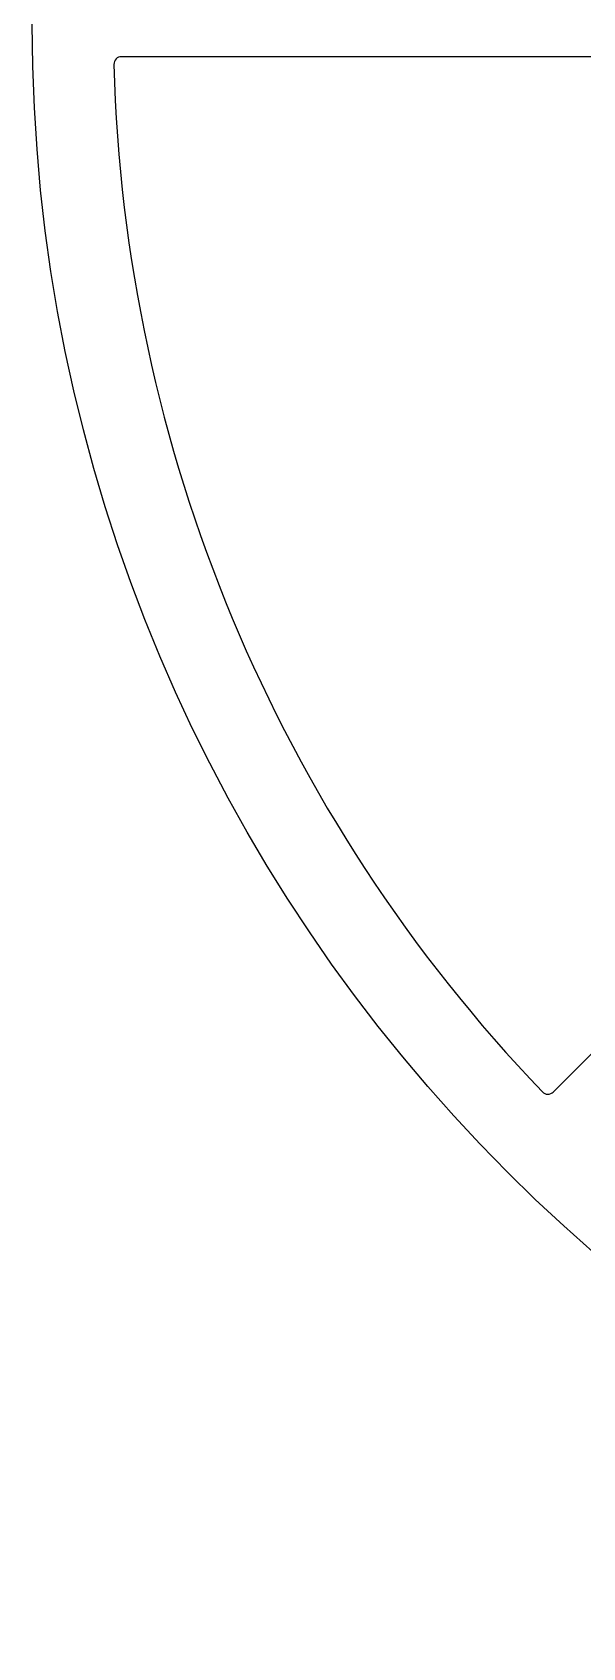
# Model space of a CAD drawing. Header units: millimetres. Extents: x -54 to 54, y -54 to 54.
# Drawn here: x -54 to -35.7, y -54 to -0.3 of the extents above; entities that cross this region are included whole.
import ezdxf

# ---------------------------------------------------------------- set-up
doc = ezdxf.new("R2010")
doc.units = ezdxf.units.MM
doc.layers.add('CUT_INNER', color=6, linetype='Continuous')
doc.layers.add('CUT_OUTER', color=1, linetype='Continuous')

msp = doc.modelspace()

# ---------------------------------------------------------------- linework, layer by layer
at = {"layer": 'CUT_INNER'}
for points in [[(-35.0142, -1.08), (-51.0325, -1.08)], [(-36.6626, -35.5171), (-29.1289, -27.9833)]]:
    msp.add_lwpolyline(points, dxfattribs=at)
for centre, radius, start, end in [((-51.0325, -1.33), 0.25, 90, 181.58203), ((-0.0028, -0.0011), 51.297, 181.49219, 223.8113), ((-36.8394, -35.3403), 0.25, 223.76953, 315)]:
    msp.add_arc(centre, radius, start, end, dxfattribs=at)
at = {"layer": 'CUT_OUTER'}
msp.add_circle((0, 0), 54, dxfattribs=at)

doc.saveas('drawing.dxf')
